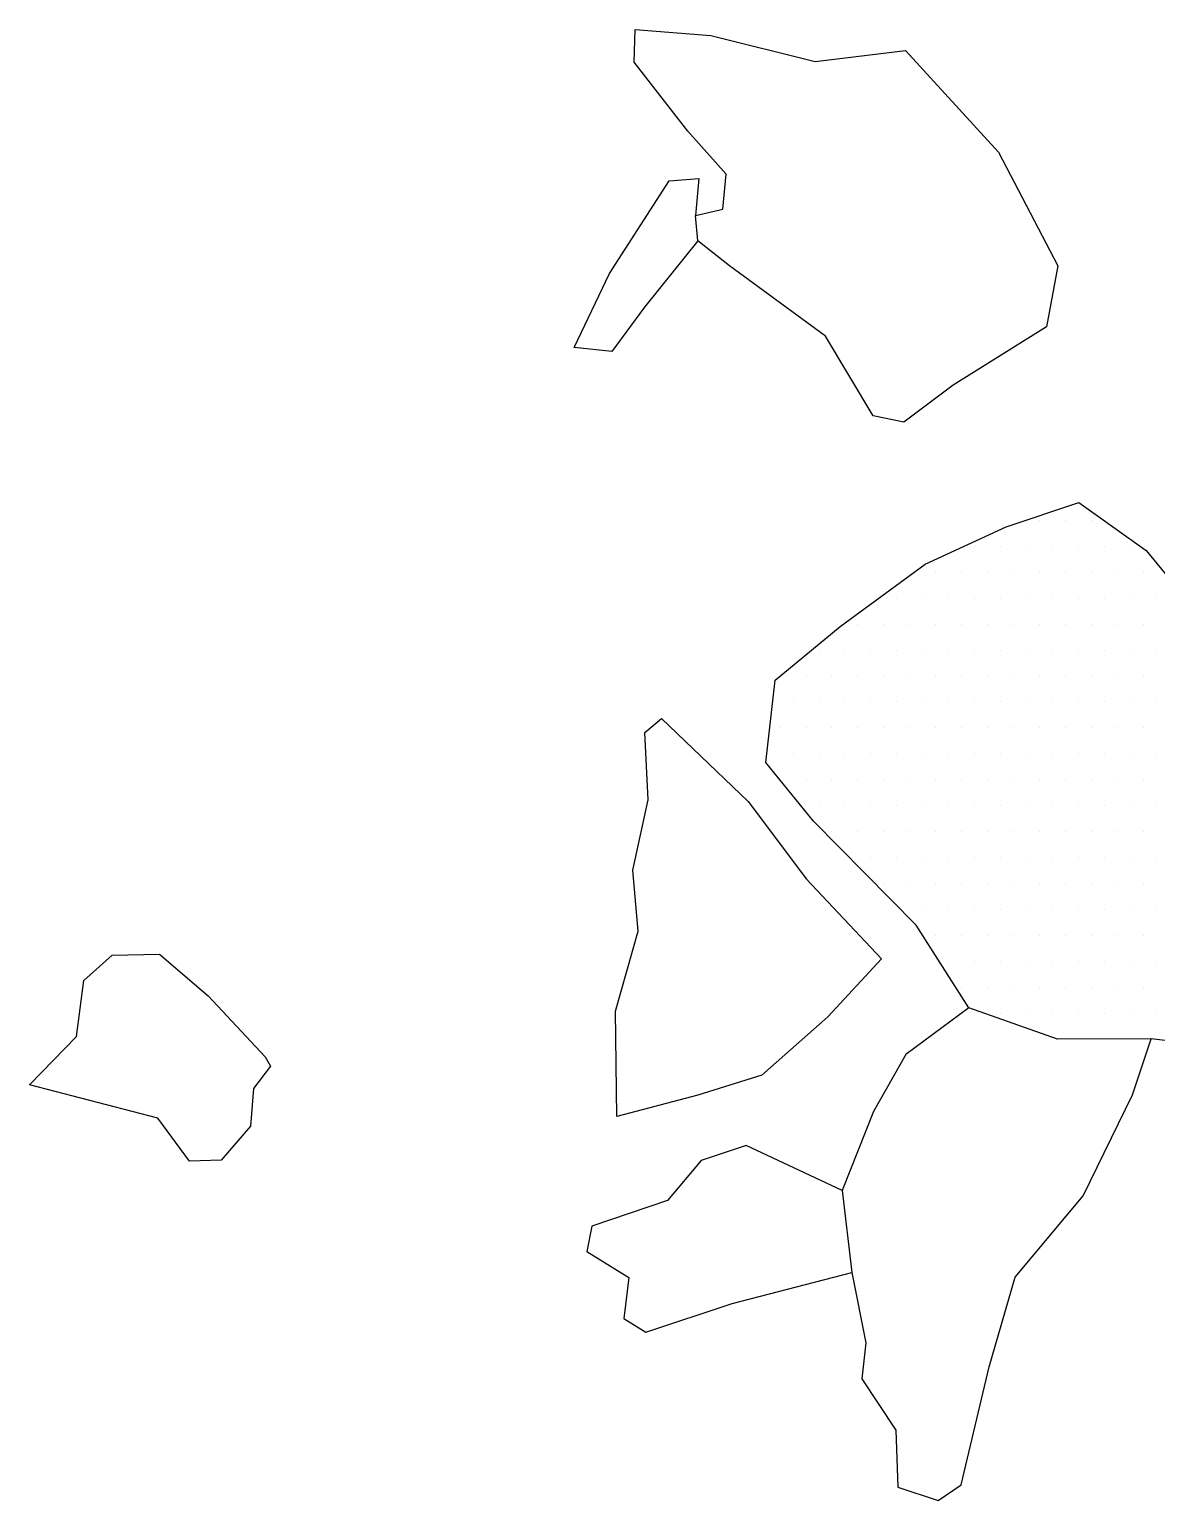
# Model space of a CAD drawing. Header units: metres. Extents: x -1268 to -957, y -1313 to -1093.
# Drawn here: x -1078 to -1023.7, y -1276 to -1205.1 of the extents above; entities that cross this region are included whole.
import ezdxf

# ---------------------------------------------------------------- set-up
doc = ezdxf.new("R2010")
doc.units = ezdxf.units.M
doc.header["$LTSCALE"] = 25
doc.header["$MEASUREMENT"] = 0
doc.layers.get('0').update_dxf_attribs({"linetype": 'CONTINUOUS'})
doc.layers.add('STEINE', color=4, linetype='CONTINUOUS')
doc.layers.add('STEINESCHRAFF', color=4, linetype='CONTINUOUS')

# ---------------------------------------------------------------- blocks, each defined once
blk = doc.blocks.new('*X2')
at = {"color": 0}
for p, q in [((-1029.375, -1228.75), (-1029.375, -1228.75)), ((-1028.125, -1228.75), (-1028.125, -1228.75)), ((-1026.875, -1228.75), (-1026.875, -1228.75)), ((-1032.5, -1230), (-1032.5, -1230)), ((-1031.25, -1230), (-1031.25, -1230)), ((-1030, -1230), (-1030, -1230)), ((-1028.75, -1230), (-1028.75, -1230)), ((-1027.5, -1230), (-1027.5, -1230)), ((-1026.25, -1230), (-1026.25, -1230)), ((-1025, -1230), (-1025, -1230)), ((-1034.375, -1231.25), (-1034.375, -1231.25)), ((-1033.125, -1231.25), (-1033.125, -1231.25)), ((-1031.875, -1231.25), (-1031.875, -1231.25)), ((-1030.625, -1231.25), (-1030.625, -1231.25)), ((-1029.375, -1231.25), (-1029.375, -1231.25)), ((-1028.125, -1231.25), (-1028.125, -1231.25)), ((-1026.875, -1231.25), (-1026.875, -1231.25)), ((-1025.625, -1231.25), (-1025.625, -1231.25)), ((-1024.375, -1231.25), (-1024.375, -1231.25)), ((-1036.25, -1232.5), (-1036.25, -1232.5)), ((-1035, -1232.5), (-1035, -1232.5)), ((-1033.75, -1232.5), (-1033.75, -1232.5)), ((-1032.5, -1232.5), (-1032.5, -1232.5)), ((-1031.25, -1232.5), (-1031.25, -1232.5)), ((-1030, -1232.5), (-1030, -1232.5)), ((-1028.75, -1232.5), (-1028.75, -1232.5)), ((-1027.5, -1232.5), (-1027.5, -1232.5)), ((-1026.25, -1232.5), (-1026.25, -1232.5)), ((-1025, -1232.5), (-1025, -1232.5)), ((-1023.75, -1232.5), (-1023.75, -1232.5)), ((-1038.125, -1233.75), (-1038.125, -1233.75)), ((-1036.875, -1233.75), (-1036.875, -1233.75)), ((-1035.625, -1233.75), (-1035.625, -1233.75)), ((-1034.375, -1233.75), (-1034.375, -1233.75)), ((-1033.125, -1233.75), (-1033.125, -1233.75)), ((-1031.875, -1233.75), (-1031.875, -1233.75)), ((-1030.625, -1233.75), (-1030.625, -1233.75)), ((-1029.375, -1233.75), (-1029.375, -1233.75)), ((-1028.125, -1233.75), (-1028.125, -1233.75)), ((-1026.875, -1233.75), (-1026.875, -1233.75)), ((-1025.625, -1233.75), (-1025.625, -1233.75)), ((-1024.375, -1233.75), (-1024.375, -1233.75)), ((-1040, -1235), (-1040, -1235)), ((-1038.75, -1235), (-1038.75, -1235)), ((-1037.5, -1235), (-1037.5, -1235)), ((-1036.25, -1235), (-1036.25, -1235)), ((-1035, -1235), (-1035, -1235)), ((-1033.75, -1235), (-1033.75, -1235)), ((-1032.5, -1235), (-1032.5, -1235)), ((-1031.25, -1235), (-1031.25, -1235)), ((-1030, -1235), (-1030, -1235)), ((-1028.75, -1235), (-1028.75, -1235)), ((-1027.5, -1235), (-1027.5, -1235)), ((-1026.25, -1235), (-1026.25, -1235)), ((-1025, -1235), (-1025, -1235)), ((-1023.75, -1235), (-1023.75, -1235)), ((-1040.625, -1236.25), (-1040.625, -1236.25)), ((-1039.375, -1236.25), (-1039.375, -1236.25)), ((-1038.125, -1236.25), (-1038.125, -1236.25)), ((-1036.875, -1236.25), (-1036.875, -1236.25)), ((-1035.625, -1236.25), (-1035.625, -1236.25)), ((-1034.375, -1236.25), (-1034.375, -1236.25)), ((-1033.125, -1236.25), (-1033.125, -1236.25)), ((-1031.875, -1236.25), (-1031.875, -1236.25)), ((-1030.625, -1236.25), (-1030.625, -1236.25)), ((-1029.375, -1236.25), (-1029.375, -1236.25)), ((-1028.125, -1236.25), (-1028.125, -1236.25)), ((-1026.875, -1236.25), (-1026.875, -1236.25)), ((-1025.625, -1236.25), (-1025.625, -1236.25)), ((-1024.375, -1236.25), (-1024.375, -1236.25)), ((-1041.25, -1237.5), (-1041.25, -1237.5)), ((-1040, -1237.5), (-1040, -1237.5)), ((-1038.75, -1237.5), (-1038.75, -1237.5)), ((-1037.5, -1237.5), (-1037.5, -1237.5)), ((-1036.25, -1237.5), (-1036.25, -1237.5)), ((-1035, -1237.5), (-1035, -1237.5)), ((-1033.75, -1237.5), (-1033.75, -1237.5)), ((-1032.5, -1237.5), (-1032.5, -1237.5)), ((-1031.25, -1237.5), (-1031.25, -1237.5)), ((-1030, -1237.5), (-1030, -1237.5)), ((-1028.75, -1237.5), (-1028.75, -1237.5)), ((-1027.5, -1237.5), (-1027.5, -1237.5)), ((-1026.25, -1237.5), (-1026.25, -1237.5)), ((-1025, -1237.5), (-1025, -1237.5)), ((-1023.75, -1237.5), (-1023.75, -1237.5)), ((-1041.875, -1238.75), (-1041.875, -1238.75)), ((-1040.625, -1238.75), (-1040.625, -1238.75)), ((-1039.375, -1238.75), (-1039.375, -1238.75)), ((-1038.125, -1238.75), (-1038.125, -1238.75)), ((-1036.875, -1238.75), (-1036.875, -1238.75)), ((-1035.625, -1238.75), (-1035.625, -1238.75)), ((-1034.375, -1238.75), (-1034.375, -1238.75)), ((-1033.125, -1238.75), (-1033.125, -1238.75)), ((-1031.875, -1238.75), (-1031.875, -1238.75)), ((-1030.625, -1238.75), (-1030.625, -1238.75)), ((-1029.375, -1238.75), (-1029.375, -1238.75)), ((-1028.125, -1238.75), (-1028.125, -1238.75)), ((-1026.875, -1238.75), (-1026.875, -1238.75)), ((-1025.625, -1238.75), (-1025.625, -1238.75)), ((-1024.375, -1238.75), (-1024.375, -1238.75)), ((-1042.5, -1240), (-1042.5, -1240)), ((-1041.25, -1240), (-1041.25, -1240)), ((-1040, -1240), (-1040, -1240)), ((-1038.75, -1240), (-1038.75, -1240)), ((-1037.5, -1240), (-1037.5, -1240)), ((-1036.25, -1240), (-1036.25, -1240)), ((-1035, -1240), (-1035, -1240)), ((-1033.75, -1240), (-1033.75, -1240)), ((-1032.5, -1240), (-1032.5, -1240)), ((-1031.25, -1240), (-1031.25, -1240)), ((-1030, -1240), (-1030, -1240)), ((-1028.75, -1240), (-1028.75, -1240)), ((-1027.5, -1240), (-1027.5, -1240)), ((-1026.25, -1240), (-1026.25, -1240)), ((-1025, -1240), (-1025, -1240)), ((-1023.75, -1240), (-1023.75, -1240)), ((-1041.875, -1241.25), (-1041.875, -1241.25)), ((-1040.625, -1241.25), (-1040.625, -1241.25)), ((-1039.375, -1241.25), (-1039.375, -1241.25)), ((-1038.125, -1241.25), (-1038.125, -1241.25)), ((-1036.875, -1241.25), (-1036.875, -1241.25)), ((-1035.625, -1241.25), (-1035.625, -1241.25)), ((-1034.375, -1241.25), (-1034.375, -1241.25)), ((-1033.125, -1241.25), (-1033.125, -1241.25)), ((-1031.875, -1241.25), (-1031.875, -1241.25)), ((-1030.625, -1241.25), (-1030.625, -1241.25)), ((-1029.375, -1241.25), (-1029.375, -1241.25)), ((-1028.125, -1241.25), (-1028.125, -1241.25)), ((-1026.875, -1241.25), (-1026.875, -1241.25)), ((-1025.625, -1241.25), (-1025.625, -1241.25)), ((-1024.375, -1241.25), (-1024.375, -1241.25)), ((-1040, -1242.5), (-1040, -1242.5)), ((-1038.75, -1242.5), (-1038.75, -1242.5)), ((-1037.5, -1242.5), (-1037.5, -1242.5)), ((-1036.25, -1242.5), (-1036.25, -1242.5)), ((-1035, -1242.5), (-1035, -1242.5)), ((-1033.75, -1242.5), (-1033.75, -1242.5)), ((-1032.5, -1242.5), (-1032.5, -1242.5)), ((-1031.25, -1242.5), (-1031.25, -1242.5)), ((-1030, -1242.5), (-1030, -1242.5)), ((-1028.75, -1242.5), (-1028.75, -1242.5)), ((-1027.5, -1242.5), (-1027.5, -1242.5)), ((-1026.25, -1242.5), (-1026.25, -1242.5)), ((-1025, -1242.5), (-1025, -1242.5)), ((-1023.75, -1242.5), (-1023.75, -1242.5)), ((-1039.375, -1243.75), (-1039.375, -1243.75)), ((-1038.125, -1243.75), (-1038.125, -1243.75)), ((-1036.875, -1243.75), (-1036.875, -1243.75)), ((-1035.625, -1243.75), (-1035.625, -1243.75)), ((-1034.375, -1243.75), (-1034.375, -1243.75)), ((-1033.125, -1243.75), (-1033.125, -1243.75)), ((-1031.875, -1243.75), (-1031.875, -1243.75)), ((-1030.625, -1243.75), (-1030.625, -1243.75)), ((-1029.375, -1243.75), (-1029.375, -1243.75)), ((-1028.125, -1243.75), (-1028.125, -1243.75)), ((-1026.875, -1243.75), (-1026.875, -1243.75)), ((-1025.625, -1243.75), (-1025.625, -1243.75)), ((-1024.375, -1243.75), (-1024.375, -1243.75)), ((-1037.5, -1245), (-1037.5, -1245)), ((-1036.25, -1245), (-1036.25, -1245)), ((-1035, -1245), (-1035, -1245)), ((-1033.75, -1245), (-1033.75, -1245)), ((-1032.5, -1245), (-1032.5, -1245)), ((-1031.25, -1245), (-1031.25, -1245)), ((-1030, -1245), (-1030, -1245)), ((-1028.75, -1245), (-1028.75, -1245)), ((-1027.5, -1245), (-1027.5, -1245)), ((-1026.25, -1245), (-1026.25, -1245)), ((-1025, -1245), (-1025, -1245)), ((-1023.75, -1245), (-1023.75, -1245)), ((-1036.875, -1246.25), (-1036.875, -1246.25)), ((-1035.625, -1246.25), (-1035.625, -1246.25)), ((-1034.375, -1246.25), (-1034.375, -1246.25)), ((-1033.125, -1246.25), (-1033.125, -1246.25)), ((-1031.875, -1246.25), (-1031.875, -1246.25)), ((-1030.625, -1246.25), (-1030.625, -1246.25)), ((-1029.375, -1246.25), (-1029.375, -1246.25)), ((-1028.125, -1246.25), (-1028.125, -1246.25)), ((-1026.875, -1246.25), (-1026.875, -1246.25)), ((-1025.625, -1246.25), (-1025.625, -1246.25)), ((-1024.375, -1246.25), (-1024.375, -1246.25)), ((-1035, -1247.5), (-1035, -1247.5)), ((-1033.75, -1247.5), (-1033.75, -1247.5)), ((-1032.5, -1247.5), (-1032.5, -1247.5)), ((-1031.25, -1247.5), (-1031.25, -1247.5)), ((-1030, -1247.5), (-1030, -1247.5)), ((-1028.75, -1247.5), (-1028.75, -1247.5)), ((-1027.5, -1247.5), (-1027.5, -1247.5)), ((-1026.25, -1247.5), (-1026.25, -1247.5)), ((-1025, -1247.5), (-1025, -1247.5)), ((-1023.75, -1247.5), (-1023.75, -1247.5)), ((-1034.375, -1248.75), (-1034.375, -1248.75)), ((-1033.125, -1248.75), (-1033.125, -1248.75)), ((-1031.875, -1248.75), (-1031.875, -1248.75)), ((-1030.625, -1248.75), (-1030.625, -1248.75)), ((-1029.375, -1248.75), (-1029.375, -1248.75)), ((-1028.125, -1248.75), (-1028.125, -1248.75)), ((-1026.875, -1248.75), (-1026.875, -1248.75)), ((-1025.625, -1248.75), (-1025.625, -1248.75)), ((-1024.375, -1248.75), (-1024.375, -1248.75)), ((-1033.75, -1250), (-1033.75, -1250)), ((-1032.5, -1250), (-1032.5, -1250)), ((-1031.25, -1250), (-1031.25, -1250)), ((-1030, -1250), (-1030, -1250)), ((-1028.75, -1250), (-1028.75, -1250)), ((-1027.5, -1250), (-1027.5, -1250)), ((-1026.25, -1250), (-1026.25, -1250)), ((-1025, -1250), (-1025, -1250)), ((-1023.75, -1250), (-1023.75, -1250)), ((-1033.125, -1251.25), (-1033.125, -1251.25)), ((-1031.875, -1251.25), (-1031.875, -1251.25)), ((-1030.625, -1251.25), (-1030.625, -1251.25)), ((-1029.375, -1251.25), (-1029.375, -1251.25)), ((-1028.125, -1251.25), (-1028.125, -1251.25)), ((-1026.875, -1251.25), (-1026.875, -1251.25)), ((-1025.625, -1251.25), (-1025.625, -1251.25)), ((-1024.375, -1251.25), (-1024.375, -1251.25)), ((-1031.25, -1252.5), (-1031.25, -1252.5)), ((-1030, -1252.5), (-1030, -1252.5)), ((-1028.75, -1252.5), (-1028.75, -1252.5)), ((-1027.5, -1252.5), (-1027.5, -1252.5)), ((-1026.25, -1252.5), (-1026.25, -1252.5)), ((-1025, -1252.5), (-1025, -1252.5)), ((-1023.75, -1252.5), (-1023.75, -1252.5)), ((-1028.125, -1253.75), (-1028.125, -1253.75))]:
    blk.add_line(p, q, dxfattribs=at)

msp = doc.modelspace()

# ---------------------------------------------------------------- linework, layer by layer
at = {"layer": 'STEINE'}
for points in [[(-1037.391, -1223.714), (-1039.686, -1219.868), (-1044.313, -1216.487), (-1045.838, -1215.276), (-1045.944, -1214.059), (-1044.627, -1213.75), (-1044.481, -1212.076), (-1046.314, -1210.004), (-1048.911, -1206.666), (-1048.866, -1205.094), (-1045.214, -1205.385), (-1040.19, -1206.635), (-1035.831, -1206.113), (-1031.351, -1211.015), (-1028.492, -1216.482), (-1029.039, -1219.425), (-1033.542, -1222.23), (-1035.919, -1224.013), (-1037.391, -1223.714)], [(-1045.838, -1215.276), (-1048.413, -1218.479), (-1049.978, -1220.615), (-1051.804, -1220.418), (-1050.092, -1216.863), (-1047.218, -1212.39), (-1045.798, -1212.284), (-1045.944, -1214.059)], [(-1023.999, -1253.736), (-1028.512, -1253.752), (-1032.777, -1252.246), (-1035.326, -1248.249), (-1040.263, -1243.247), (-1042.555, -1240.415), (-1042.112, -1236.458), (-1038.978, -1233.861), (-1034.881, -1230.855), (-1030.983, -1229.066), (-1027.488, -1227.887), (-1024.235, -1230.208), (-1021.077, -1234.051), (-1019.852, -1236.176), (-1018.124, -1237.438), (-1016.933, -1244.33), (-1018.852, -1246.619), (-1020.158, -1250.072), (-1020.351, -1252.912), (-1021.462, -1254.031), (-1023.999, -1253.736)], [(-1049.745, -1257.479), (-1049.814, -1252.408), (-1048.712, -1248.55), (-1048.976, -1245.61), (-1048.228, -1242.21), (-1048.391, -1238.965), (-1047.582, -1238.303), (-1043.41, -1242.294), (-1040.608, -1246.037), (-1036.994, -1249.878), (-1039.57, -1252.676), (-1042.755, -1255.476), (-1045.844, -1256.451), (-1049.745, -1257.479)], [(-1066.437, -1255.053), (-1067.244, -1256.121), (-1067.39, -1257.947), (-1068.804, -1259.575), (-1070.325, -1259.631), (-1071.854, -1257.557), (-1078.046, -1255.956), (-1075.772, -1253.616), (-1075.427, -1250.927), (-1074.062, -1249.705), (-1071.78, -1249.646), (-1069.441, -1251.666), (-1066.692, -1254.598), (-1066.437, -1255.053)], [(-1032.777, -1252.246), (-1035.811, -1254.488), (-1037.373, -1257.232), (-1038.881, -1261.04), (-1038.411, -1264.994), (-1037.739, -1268.389), (-1037.936, -1270.114), (-1036.305, -1272.593), (-1036.194, -1275.33), (-1034.264, -1275.983), (-1033.151, -1275.218), (-1031.803, -1269.534), (-1030.55, -1265.219), (-1027.268, -1261.303), (-1024.902, -1256.427), (-1023.999, -1253.736)], [(-1038.881, -1261.04), (-1043.503, -1258.876), (-1045.681, -1259.594), (-1047.297, -1261.526), (-1050.944, -1262.756), (-1051.193, -1263.974), (-1049.16, -1265.235), (-1049.406, -1267.213), (-1048.339, -1267.869), (-1044.186, -1266.485), (-1038.411, -1264.994)]]:
    msp.add_lwpolyline(points, dxfattribs=at)

# ---------------------------------------------------------------- block references
at = {"layer": 'STEINESCHRAFF'}
msp.add_blockref('*X2', (0, 0), dxfattribs=at)

doc.saveas('drawing.dxf')
